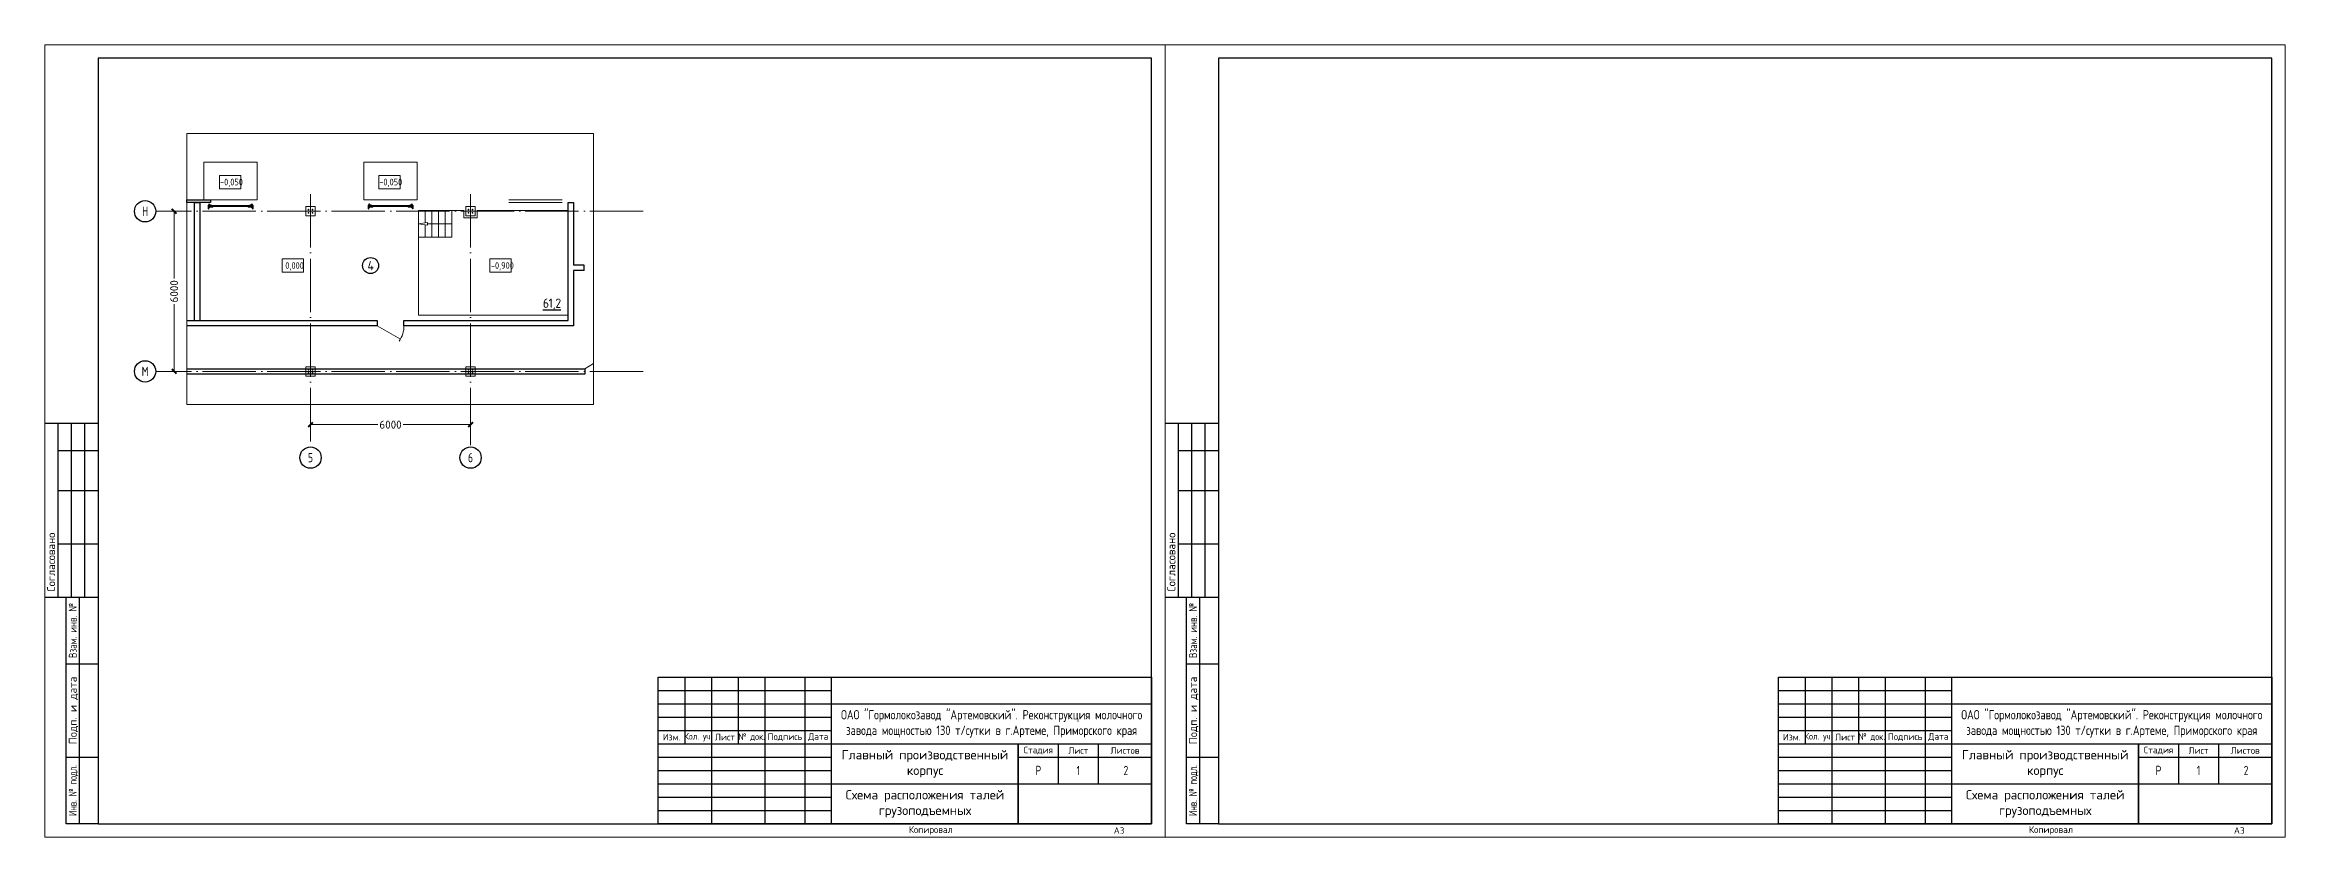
# Model space of a CAD drawing. Extents: x -965262 to 1142518, y -357520 to 71675.
# Drawn here: x -750550 to -666550, y -39168 to -9468 of the extents above; entities that cross this region are included whole.
import ezdxf
from ezdxf.enums import TextEntityAlignment as Align

# ---------------------------------------------------------------- set-up
doc = ezdxf.new("R2010")
doc.units = 0
doc.header["$LTSCALE"] = 10
doc.linetypes.add('DOTE', pattern=[2.42, 2, -0.2, 0.02, -0.2])
doc.layers.get('0').update_dxf_attribs({"linetype": 'CONTINUOUS', "lineweight": 30})
doc.layers.get('Defpoints').update_dxf_attribs({"linetype": 'CONTINUOUS'})
doc.layers.add('DOTE', color=7, linetype='DOTE', lineweight=9)
doc.styles.add('GOST 2.304', font='isocpeur.ttf', dxfattribs={"width": 0.75, "height": 250})
doc.styles.add('GOST-2.304_Type-B', font='isocpeur.ttf', dxfattribs={"width": 0.9})
doc.styles.get("Standard").update_dxf_attribs({"font": 'isocpeur.ttf', "height": 300})
doc.dimstyles.get("Standard").update_dxf_attribs({"dimscale": 100, "dimtxt": 300, "dimasz": 1.8, "dimexe": 1.8, "dimexo": 0.625, "dimgap": 0.9, "dimtad": 0, "dimdec": 0, "dimzin": 0, "dimdsep": 46, "dimtxsty": 'Standard', "dimblk": 'ARCHTICK', "dimcen": 0.9, "dimclrd": 256, "dimclre": 256, "dimclrt": 256, "dimadec": 0, "dimazin": 0, "dimtfac": 1, "dimtdec": 0, "dimtofl": 0, "dimtmove": 0, "dimatfit": 3, "dimfxl": 1, "dimtolj": 1, "dimtzin": 0, "dimlwd": 15, "dimlwe": 15, "dimarcsym": 0})

# ---------------------------------------------------------------- blocks, each defined once
blk = doc.blocks.new('anchor.bolt')
for p, q in [((-0.1, 0), (-0.1, -0.7)), ((0.1, 0), (0.1, -0.1)), ((-0.1, 0), (-0.1, 0)), ((-0.1, 0), (0.1, -0.1)), ((0.1, -0.1), (-0.1, 0)), ((-0.1, -0.1), (-0.1, -0.1)), ((-0.1, -0.1), (0.1, -0.1)), ((0.1, -0.1), (-0.1, -0.1)), ((-0.1, -0.3), (-0.1, -0.2)), ((-0.1, -0.2), (-0.1, -0.2)), ((-0.1, -0.2), (0.1, -0.2)), ((0.1, -0.2), (-0.1, -0.2)), ((-0.1, -0.3), (0.1, -0.3)), ((0.1, -0.3), (-0.1, -0.3)), ((-0.1, -0.3), (-0.1, -0.3)), ((-0.1, -0.3), (0.1, -0.3)), ((0.1, -0.4), (-0.1, -0.3)), ((-0.1, -0.5), (-0.1, -0.4)), ((-0.1, -0.4), (-0.1, -0.4)), ((-0.1, -0.4), (0.1, -0.4)), ((0.1, -0.4), (-0.1, -0.4)), ((-0.1, -0.5), (0.1, -0.5)), ((0.1, -0.5), (-0.1, -0.5)), ((-0.1, -0.5), (-0.1, -0.5)), ((-0.1, -0.5), (0.1, -0.5)), ((0.1, -0.6), (-0.1, -0.5)), ((-0.1, -0.7), (-0.1, -0.6)), ((-0.1, -0.6), (-0.1, -0.6)), ((0, -0.6), (-0.1, -0.6)), ((-0.1, -0.6), (0.1, -0.6)), ((0.1, -0.6), (-0.1, -0.6)), ((-0.1, -0.6), (-0.1, -0.6)), ((0, -0.8), (-0.1, -0.7)), ((-0.1, -0.7), (0, -0.8)), ((0, -0.6), (0, -0.8)), ((0, -0.6), (0, -0.6)), ((0, -0.6), (0, -0.8)), ((0, -0.7), (0, -0.6)), ((0, -0.6), (0, -0.8)), ((0, -0.6), (0, -0.8)), ((0, -0.6), (0, -0.8)), ((0, -0.7), (0, -0.7)), ((0, -0.7), (0, -0.7)), ((0, -0.8), (0, -0.7)), ((0, -0.8), (0.1, -0.7)), ((0.1, -0.1), (0.1, -0.1)), ((0.1, -0.1), (0.1, -0.1)), ((0.1, -0.1), (0.1, -0.1)), ((0.1, -0.1), (0.1, -0.1)), ((0.1, -0.1), (0.1, -0.1)), ((0.1, -0.1), (0.1, -0.2)), ((0.1, -0.2), (0.1, -0.2)), ((0.1, -0.2), (0.1, -0.2)), ((0.1, -0.2), (0.1, -0.3)), ((0.1, -0.3), (0.1, -0.3)), ((0.1, -0.3), (0.1, -0.3)), ((0.1, -0.3), (0.1, -0.3)), ((0.1, -0.3), (0.1, -0.3)), ((0.1, -0.3), (0.1, -0.4)), ((0.1, -0.4), (0.1, -0.5)), ((0.1, -0.4), (0.1, -0.4)), ((0.1, -0.4), (0.1, -0.4)), ((0.1, -0.4), (0.1, -0.4)), ((0.1, -0.5), (0.1, -0.5)), ((0.1, -0.5), (0.1, -0.5)), ((0.1, -0.5), (0.1, -0.5)), ((0.1, -0.5), (0.1, -0.5)), ((0.1, -0.5), (0.1, -0.6)), ((0.1, -0.6), (0.1, -0.6)), ((0.1, -0.6), (0.1, -0.6)), ((0.1, -0.6), (0.1, -0.6)), ((0.1, -0.6), (0.1, -0.7))]:
    blk.add_line(p, q)
blk.add_arc((0.2, -0.6), 0.222, 187.9982, 219.836)
blk = doc.blocks.new('Крепеж_ворот')
at = {"lineweight": 15}
h = blk.add_hatch(dxfattribs=at)
h.set_pattern_fill('ANSI31', color=256, scale=2, angle=180)
h.set_pattern_definition([(225, (746089.599, 74802.7244), (4.49013, -4.49013), [])])
h.paths.add_polyline_path([(746087, 74804), (746087, 74802), (746091, 74802), (746094, 74802), (746094, 74804)], flags=17)
h.paths.add_polyline_path([(746116, 74802, 0.165118), (746120, 74803), (746124, 74806, -0.301689), (746131, 74807), (746135, 74805, 0.130081), (746138, 74804), (746142, 74804), (746142, 74806), (746138, 74806, -0.130081), (746136, 74807), (746133, 74809, 0.301689), (746123, 74808), (746118, 74805, -0.165112), (746116, 74804), (746064, 74804, -0.414223), (746061, 74807), (746061, 74868), (746059, 74868), (746059, 74869), (746059, 74870), (746059, 74870), (746059, 74871), (746059, 74872), (746059, 74872), (746059, 74873), (746059, 74874), (746059, 74875), (746059, 74876), (746059, 74876), (746059, 74877), (746059, 74877), (746059, 74878), (746059, 74879), (746059, 74879), (746061, 74879), (746061, 74945), (746058, 74945), (746058, 74807, 0.41422), (746064, 74802)])
h = blk.add_hatch(dxfattribs=at)
h.set_pattern_fill('ANSI31', color=256, scale=2, angle=90)
h.set_pattern_definition([(135, (736343.8085, 75928.334), (-4.490128, -4.490128), [])])
edge = h.paths.add_edge_path()
edge.add_ellipse((746065, 74838), major_axis=(-1.67, 1.67), ratio=1, start_angle=45, end_angle=135, ccw=False)
edge.add_line((746063, 74838), (746063, 74868))
edge.add_line((746063, 74868), (746061, 74868))
edge.add_line((746061, 74868), (746061, 74838))
edge.add_ellipse((746065, 74838), major_axis=(-2.89, 2.89), ratio=1, start_angle=45, end_angle=135)
edge.add_line((746065, 74834), (746097, 74834))
edge.add_line((746097, 74834), (746097, 74836))
edge.add_line((746097, 74836), (746065, 74836))
edge = h.paths.add_edge_path()
edge.add_ellipse((746065, 74890), major_axis=(2.89, 2.89), ratio=1, start_angle=106, end_angle=135)
edge.add_line((746061, 74890), (746061, 74879))
edge.add_line((746061, 74879), (746063, 74879))
edge.add_line((746063, 74879), (746063, 74890))
edge.add_ellipse((746065, 74890), major_axis=(-1.67, 1.67), ratio=1, start_angle=16, end_angle=45, ccw=False)
edge.add_line((746063, 74891), (746070, 74904))
edge.add_ellipse((746079, 74899), major_axis=(7.45, 7.45), ratio=1, start_angle=-3, end_angle=106, ccw=False)
edge.add_line((746087, 74906), (746097, 74894))
edge.add_line((746097, 74894), (746099, 74895))
edge.add_line((746099, 74895), (746088, 74907))
edge.add_ellipse((746079, 74899), major_axis=(8.67, 8.67), ratio=1, start_angle=-3, end_angle=106)
edge.add_line((746068, 74905), (746062, 74892))
h = blk.add_hatch(color=256, dxfattribs=at)
h.dxf.hatch_style = 1
h.paths.add_polyline_path([(746146, 74809), (746143, 74810, 0.10613), (746142, 74810), (746136, 74809, -0.181324), (746135, 74810, 0.335683), (746120, 74809, -0.119126), (746119, 74809, 0.371631), (746118, 74808), (746118, 74808, 0.451909), (746119, 74807, 0.124341), (746121, 74808, -0.343618), (746134, 74808, 0.181324), (746137, 74808), (746143, 74808, -0.110452), (746143, 74808), (746147, 74807, -0.710497), (746147, 74805), (746143, 74804), (746136, 74804, -0.178994), (746133, 74805, 0.369834), (746130, 74805, -0.178993), (746127, 74804), (746122, 74804, 0.120709), (746122, 74804), (746120, 74803, -0.017147), (746119, 74802, 0.538795), (746120, 74802), (746127, 74802, 0.207608), (746131, 74804, -0.433918), (746132, 74804, 0.207608), (746135, 74802), (746143, 74802, 0.079707), (746143, 74802), (746148, 74804, 0.461502), (746149, 74807, -0.250825), (746149, 74808, -0.128039), (746173, 74816, 0.416657), (746174, 74816), (746174, 74817, 0.409849), (746173, 74817, 0.127248)])
for p, q in [((746058, 74807), (746058, 74945)), ((746058, 74945), (746061, 74945)), ((746059, 74879), (746063, 74879)), ((746059, 74868), (746059, 74879)), ((746059, 74868), (746063, 74868)), ((746061, 74879), (746061, 74945)), ((746061, 74879), (746061, 74890)), ((746061, 74807), (746061, 74868)), ((746061, 74838), (746061, 74868)), ((746068, 74905), (746062, 74892)), ((746070, 74904), (746063, 74891)), ((746063, 74838), (746063, 74890)), ((746064, 74883), (746063, 74883)), ((746064, 74865), (746063, 74865)), ((746064, 74883), (746064, 74874)), ((746067, 74880), (746064, 74883)), ((746064, 74875), (746064, 74873)), ((746064, 74874), (746064, 74865)), ((746067, 74868), (746064, 74865)), ((746064, 74804), (746116, 74804)), ((746064, 74802), (746116, 74802)), ((746097, 74836), (746065, 74836)), ((746097, 74834), (746065, 74834)), ((746067, 74880), (746067, 74875)), ((746067, 74873), (746067, 74868)), ((746079, 74806), (746102, 74806)), ((746079, 74806), (746079, 74804)), ((746079, 74804), (746102, 74804)), ((746082, 74814), (746081, 74813)), ((746081, 74813), (746081, 74806)), ((746099, 74814), (746082, 74814)), ((746086, 74813), (746086, 74806)), ((746087, 74906), (746097, 74894)), ((746088, 74907), (746099, 74895)), ((746095, 74813), (746095, 74806)), ((746097, 74894), (746099, 74895)), ((746097, 74834), (746097, 74836)), ((746099, 74814), (746100, 74813)), ((746100, 74813), (746100, 74806)), ((746102, 74806), (746102, 74804)), ((746118, 74805), (746123, 74808)), ((746120, 74803), (746124, 74806)), ((746135, 74805), (746131, 74807)), ((746136, 74807), (746133, 74809)), ((746142, 74806), (746138, 74806)), ((746138, 74804), (746142, 74804)), ((746142, 74806), (746142, 74804)), ((746142, 74804), (746142, 74806)), ((746143, 74804), (746147, 74805)), ((746143, 74802), (746148, 74804)), ((746174, 74817), (746174, 74816))]:
    blk.add_line(p, q)
for p, q in [((746061, 74879), (746061, 74881)), ((746061, 74834), (746061, 74868)), ((746063, 74883), (746063, 74874)), ((746063, 74874), (746063, 74865)), ((746073, 74842), (746073, 74905)), ((746073, 74896), (746077, 74892)), ((746073, 74851), (746077, 74855)), ((746074, 74886), (746074, 74861)), ((746074, 74880), (746076, 74880)), ((746074, 74867), (746076, 74867)), ((746076, 74886), (746076, 74883)), ((746076, 74883), (746076, 74886)), ((746076, 74886), (746077, 74886)), ((746076, 74864), (746076, 74883)), ((746077, 74873), (746076, 74880)), ((746076, 74880), (746076, 74867)), ((746077, 74873), (746076, 74867)), ((746076, 74864), (746076, 74861)), ((746076, 74864), (746076, 74861)), ((746076, 74861), (746077, 74861)), ((746077, 74886), (746077, 74892)), ((746077, 74861), (746077, 74855)), ((746081, 74898), (746081, 74886)), ((746081, 74849), (746081, 74861)), ((746087, 74898), (746082, 74898)), ((746082, 74886), (746087, 74886)), ((746082, 74861), (746087, 74861)), ((746087, 74849), (746082, 74849)), ((746087, 74899), (746087, 74898)), ((746087, 74886), (746087, 74898)), ((746087, 74886), (746098, 74886)), ((746087, 74849), (746087, 74861)), ((746087, 74861), (746098, 74861)), ((746087, 74847), (746087, 74849)), ((746099, 74885), (746099, 74883)), ((746099, 74883), (746099, 74864)), ((746099, 74882), (746100, 74882)), ((746099, 74865), (746100, 74865)), ((746099, 74862), (746099, 74864)), ((746100, 74861), (746100, 74886)), ((746100, 74886), (746110, 74886)), ((746100, 74861), (746110, 74861)), ((746110, 74861), (746110, 74886)), ((746110, 74881), (746225, 74881)), ((746110, 74865), (746212, 74865)), ((746114, 74877), (746225, 74877)), ((746250, 74859), (746250, 74863))]:
    blk.add_line(p, q, dxfattribs=at)
at = {"lineweight": 15, "ltscale": 0.5}
for p, q in [((746076, 74886), (746074, 74886)), ((746076, 74861), (746074, 74861))]:
    blk.add_line(p, q, dxfattribs=at)
at = {"lineweight": 15, "extrusion": (-1.7375e-14, 1, 0)}
for p, q in [((746113, 74884), (746225, 74884)), ((746113, 74863), (746113, 74884)), ((746113, 74863), (746136, 74863)), ((746117, 74857), (746117, 74829)), ((746117, 74826), (746119, 74823)), ((746119, 74823), (746123, 74825)), ((746121, 74857), (746121, 74829)), ((746123, 74825), (746121, 74828)), ((746123, 74863), (746123, 74863)), ((746250, 74863), (746123, 74863)), ((746250, 74859), (746123, 74859)), ((746124, 74840), (746124, 74849)), ((746136, 74882), (746157, 74882)), ((746136, 74863), (746136, 74882)), ((746157, 74882), (746157, 74863)), ((746157, 74863), (746212, 74863))]:
    blk.add_line(p, q, dxfattribs=at)
at = {"lineweight": 15, "ltscale": 0.5, "extrusion": (-1.7375e-14, 1, 0)}
for p, q in [((746113, 74880), (746225, 74880)), ((746136, 74866), (746113, 74866)), ((746115, 74871), (746120, 74871)), ((746121, 74857), (746117, 74857)), ((746117, 74852), (746117, 74854)), ((746121, 74840), (746117, 74840)), ((746117, 74837), (746117, 74835)), ((746121, 74829), (746117, 74829)), ((746120, 74839), (746120, 74850)), ((746124, 74848), (746120, 74848)), ((746124, 74841), (746120, 74841)), ((746123, 74869), (746123, 74863)), ((746123, 74863), (746123, 74859)), ((746140, 74863), (746140, 74859)), ((746153, 74863), (746153, 74859)), ((746212, 74866), (746157, 74866)), ((746173, 74863), (746173, 74859))]:
    blk.add_line(p, q, dxfattribs=at)
at = {"lineweight": 15, "extrusion": (-2.77556e-16, -1, 0)}
for p, q in [((746225, 74866), (746114, 74866)), ((746128, 74866), (746128, 74863)), ((746138, 74866), (746138, 74863)), ((746164, 74866), (746164, 74863)), ((746174, 74866), (746174, 74863)), ((746201, 74866), (746201, 74863)), ((746210, 74866), (746210, 74863)), ((746225, 74884), (746225, 74863))]:
    blk.add_line(p, q, dxfattribs=at)
at = {"extrusion": (-1, -4.26669e-14, 0)}
for p, q in [((746118, 74808), (746118, 74808)), ((746136, 74809), (746142, 74810)), ((746143, 74808), (746137, 74808)), ((746143, 74810), (746146, 74809)), ((746147, 74807), (746143, 74808))]:
    blk.add_line(p, q, dxfattribs=at)
at = {"extrusion": (-1, -4.2422e-14, 1.22461e-16)}
for p, q in [((746119, 74803), (746122, 74804)), ((746127, 74802), (746120, 74802)), ((746122, 74804), (746127, 74804)), ((746143, 74802), (746135, 74802)), ((746136, 74804), (746143, 74804))]:
    blk.add_line(p, q, dxfattribs=at)
for centre, radius, start, end in [((746064, 74807), 5.62, 180, 270), ((746064, 74807), 3.11, 180, 270), ((746082, 74804), 10.4, 68.27529, 87.87816), ((746091, 74798), 16.2, 73.30599, 107.29197), ((746099, 74804), 10.4, 92.12184, 111.72471), ((746116, 74807), 3.11, 270, 307.50429), ((746116, 74807), 5.62, 270, 307.50429), ((746119, 74808), 0.586, 91.72469, 173.27112), ((746119, 74807), 0.586, 173.27112, 270.54696), ((746118, 74812), 3.52, 271.72469, 298.89834), ((746118, 74812), 5.21, 270.54696, 298.89834), ((746128, 74799), 12.4, 54.89026, 129.11428), ((746128, 74799), 10.7, 54.89026, 130.74476), ((746128, 74801), 8.97, 60.35337, 127.50429), ((746128, 74801), 8.97, 60.35337, 127.50429), ((746128, 74801), 8.97, 60.35337, 127.50429), ((746128, 74801), 6.46, 60.35337, 127.50429), ((746136, 74811), 3.54, 234.89026, 276), ((746136, 74811), 1.86, 234.89026, 276), ((746138, 74810), 5.62, 240.35337, 270), ((746138, 74810), 3.11, 240.35337, 270), ((746143, 74810), 0.292, 71.76748, 96), ((746143, 74808), 0.292, 70.78733, 96), ((746176, 74761), 56.8, 93.28053, 122.28779), ((746147, 74806), 0.562, 289.21267, 70.78733), ((746147, 74806), 2.25, 288.22907, 27.3228), ((746176, 74765), 50.3, 93.65928, 122.84475), ((746150, 74807), 0.586, 151, 207.3228), ((746173, 74817), 0.6, 4.13569, 93.28053), ((746173, 74816), 0.6, 273.65928, 4.13569)]:
    blk.add_arc(centre, radius, start, end)
at = {"lineweight": 15}
for centre, radius, start, end in [((746079, 74899), 8.28, 0, 136.00967), ((746079, 74847), 8.28, 223.99033, 0), ((746077, 74883), 0.956, 180, 270), ((746077, 74883), 0.75, 180, 270), ((746077, 74864), 0.956, 90, 180), ((746077, 74864), 0.75, 90, 180), ((746076, 74892), 0.375, 0, 45), ((746076, 74855), 0.375, 315, 0), ((746082, 74898), 0.375, 91, 180), ((746082, 74886), 0.75, 180, 270), ((746082, 74861), 0.75, 90, 180), ((746082, 74849), 0.375, 180, 269), ((746098, 74885), 0.375, 0, 90), ((746098, 74862), 0.375, 270, 0), ((746123, 74857), 5.92, 90, 180), ((746123, 74829), 5.92, 180, 199.64644), ((746123, 74857), 1.87, 90, 180), ((746129, 74855), 8.15, 194.99861, 233.92136), ((746129, 74833), 8.15, 126.07864, 165.00139), ((746123, 74829), 1.87, 180, 185.53127)]:
    blk.add_arc(centre, radius, start, end, dxfattribs=at)
at = {"lineweight": 15, "ltscale": 0.5}
for centre, radius, start, end in [((746119, 74852), 2.25, 195, 270), ((746119, 74836), 2.25, 90, 165), ((746119, 74850), 0.375, 0, 90), ((746119, 74839), 0.375, 270, 0)]:
    blk.add_arc(centre, radius, start, end, dxfattribs=at)
at = {"extrusion": (-1.22461e-16, -5.20252e-30, -1)}
for centre, radius, start, end in [((-746120, 74802), 0.187, 270, 62.46874), ((-746122, 74803), 0.586, 62.46874, 90), ((-746127, 74809), 4.69, 229.40766, 270), ((-746127, 74807), 4.69, 223.08626, 270), ((-746131, 74803), 2.32, 49.40766, 130.59234), ((-746131, 74803), 0.637, 43.08626, 136.91374), ((-746135, 74807), 4.69, 270, 316.91374), ((-746136, 74809), 4.69, 270, 310.59234), ((-746143, 74804), 0.292, 250.78733, 270), ((-746143, 74802), 0.292, 251.77093, 270)]:
    blk.add_arc(centre, radius, start, end, dxfattribs=at)
at = {"extrusion": (0, 0, -1)}
for centre, major_axis, start_param, end_param in [((746065, 74890), (2.89, 2.89), 3.926991, 4.433136), ((746065, 74838), (-2.89, 2.89), 3.926991, 5.497787), ((746065, 74890), (-1.67, 1.67), 5.497787, 6.003933), ((746065, 74838), (-1.67, 1.67), 3.926991, 5.497787), ((746079, 74899), (8.67, 8.67), 4.433136, 6.335545), ((746079, 74899), (7.45, 7.45), 4.433136, 6.335545)]:
    blk.add_ellipse(centre, major_axis=major_axis, ratio=1, start_param=start_param, end_param=end_param, dxfattribs=at)
for points in [[(746067, 74875), (746066, 74875), (746064, 74875)], [(746064, 74873), (746066, 74873), (746067, 74873)]]:
    blk.add_rational_spline(points, [1, 1.01284142743, 1], degree=2)
at = {"lineweight": 15, "ltscale": 0.5}
for points, knots in [([(746115, 74871), (746115, 74871), (746114, 74871), (746114, 74871), (746114, 74872), (746113, 74872), (746113, 74872), (746113, 74873), (746113, 74873), (746113, 74873)], [0.37141352, 0.37141352, 0.37141352, 0.37141352, 0.39402571, 0.39402571, 0.41663789, 0.41663789, 0.43959523, 0.43959523, 0.46255257, 0.46255257, 0.46255257, 0.46255257]), ([(746123, 74869), (746123, 74869), (746123, 74869), (746122, 74870), (746122, 74870), (746122, 74871), (746122, 74871), (746121, 74871), (746121, 74871), (746120, 74871)], [0.28027447, 0.28027447, 0.28027447, 0.28027447, 0.30323181, 0.30323181, 0.32618916, 0.32618916, 0.34880134, 0.34880134, 0.37141352, 0.37141352, 0.37141352, 0.37141352])]:
    blk.add_open_spline(points, degree=3, knots=knots, dxfattribs=at)
at = {"lineweight": 15}
for points in [[(746117, 74827), (746117, 74827), (746117, 74826), (746117, 74826)], [(746121, 74828), (746121, 74828), (746121, 74828), (746121, 74829)]]:
    blk.add_open_spline(points, degree=3, dxfattribs=at)
at = {"xscale": -50.80000000000001, "yscale": 50.80000000000001, "zscale": 50.80000000000001}
blk.add_blockref('anchor.bolt', (746091, 74804), dxfattribs=at)
blk = doc.blocks.new('_ArchTick')
at = {"color": 0, "linetype": 'ByBlock', "lineweight": 0, "const_width": 0.4}
blk.add_lwpolyline([(-0.5, -0.5), (0.5, 0.5)], dxfattribs=at)
blk = doc.blocks.new('*D2662')
at = {"lineweight": 15, "transparency": 16777216}
for p, q in [((-740588, -23643), (-740588, -23525)), ((-740588, -23705), (-738068, -23705)), ((-734588, -23705), (-737108, -23705)), ((-734588, -24478), (-734588, -23525))]:
    blk.add_line(p, q, dxfattribs=at)
at = {"layer": 'Defpoints', "color": 0, "lineweight": 30, "transparency": 16777216}
for p in [(-740588, -23705), (-740588, -23705), (-734588, -24541)]:
    blk.add_point(p, dxfattribs=at)
at = {"lineweight": 15, "transparency": 16777216, "xscale": 180, "yscale": 180, "zscale": 180, "rotation": 180}
blk.add_blockref('_ArchTick', (-740588, -23705), dxfattribs=at)
at = {"lineweight": 15, "transparency": 16777216, "xscale": 180, "yscale": 180, "zscale": 180}
blk.add_blockref('_ArchTick', (-734588, -23705), dxfattribs=at)
at = {"lineweight": 15, "transparency": 16777216, "insert": (-737588, -23705), "char_height": 300, "attachment_point": 5}
blk.add_mtext('\\A1;6000', dxfattribs=at)
blk = doc.blocks.new('*D2663')
at = {"lineweight": 15, "transparency": 16777216}
for p, q in [((-745701, -15707), (-745701, -18227)), ((-745639, -15707), (-745521, -15707)), ((-745701, -21707), (-745701, -19187)), ((-746326, -21707), (-745521, -21707))]:
    blk.add_line(p, q, dxfattribs=at)
at = {"layer": 'Defpoints', "color": 0, "lineweight": 30, "transparency": 16777216}
for p in [(-745701, -15707), (-745701, -15707), (-746389, -21707)]:
    blk.add_point(p, dxfattribs=at)
at = {"lineweight": 15, "transparency": 16777216, "xscale": 180, "yscale": 180, "zscale": 180}
for p, rotation in [((-745701, -15707), 90), ((-745701, -21707), 270)]:
    blk.add_blockref('_ArchTick', p, dxfattribs=dict(at, rotation=rotation))
at = {"lineweight": 15, "transparency": 16777216, "insert": (-745701, -18707), "char_height": 300, "attachment_point": 5, "rotation": 90}
blk.add_mtext('\\A1;6000', dxfattribs=at)

msp = doc.modelspace()

# ---------------------------------------------------------------- hatches: boundary and pattern name
at = {"lineweight": 15}
h = msp.add_hatch(dxfattribs=at)
h.set_pattern_fill('ANSI37', color=256, scale=40, angle=270)
h.set_pattern_definition([(315, (-745100.28, -15507.33), (89.8026, 89.8026), []), (45, (-745100.28, -15507.33), (-89.8026, 89.8026), [])])
h.paths.add_polyline_path([(-744354.7, -15488.3), (-745854.7, -15488.3), (-745854.7, -15528.3), (-744354.7, -15528.3)])
h.paths.add_polyline_path([(-745454.7, -15488.3), (-745854.7, -15488.3), (-745854.7, -15528.3), (-745454.7, -15528.3)], flags=16)
h.paths.add_polyline_path([(-745454.7, -15528.3), (-742821.9, -15528.3), (-742821.9, -15488.3), (-745454.7, -15488.3)])
h = msp.add_hatch(dxfattribs=at)
h.set_pattern_fill('ANSI37', color=256, scale=40, angle=270)
h.set_pattern_definition([(315, (-739100.28, -15507.33), (89.8026, 89.8026), []), (45, (-739100.28, -15507.33), (-89.8026, 89.8026), [])])
h.paths.add_polyline_path([(-738354.7, -15488.3), (-739854.7, -15488.3), (-739854.7, -15528.3), (-738354.7, -15528.3)])
h.paths.add_polyline_path([(-739454.7, -15488.3), (-739854.7, -15488.3), (-739854.7, -15528.3), (-739454.7, -15528.3)], flags=16)
h.paths.add_polyline_path([(-739454.7, -15528.3), (-736821.9, -15528.3), (-736821.9, -15488.3), (-739454.7, -15488.3)])

# ---------------------------------------------------------------- linework, layer by layer
at = {"lineweight": 15, "ltscale": 0.3}
for p, q in [((-744588.1, -15272.4, 3259.8), (-744588.1, -13872.3, 3259.8)), ((-744588.1, -13872.3, 3259.8), (-742588.1, -13872.3, 3259.8)), ((-742588.1, -15272.4, 3259.8), (-742588.1, -13872.3, 3259.8)), ((-738588.1, -15272.3, 3259.8), (-738588.1, -13872.3, 3259.8)), ((-738588.1, -13872.3, 3259.8), (-736588.1, -13872.3, 3259.8)), ((-736588.1, -15272.3, 3259.8), (-736588.1, -13872.3, 3259.8)), ((-744588.1, -15272.3, 3259.8), (-742588.1, -15272.3, 3259.8)), ((-744588.1, -15272.4, 3259.8), (-742588.1, -15272.4, 3259.8)), ((-738588.1, -15272.3, 3259.8), (-736588.1, -15272.3, 3259.8))]:
    msp.add_line(p, q, dxfattribs=at)
at = {"lineweight": 15}
for p, q in [((-744000.2, -14363.1, 3259.8), (-743200.2, -14363.1, 3259.8)), ((-744000.2, -14863.1, 3259.8), (-744000.2, -14363.1, 3259.8)), ((-743200.2, -14863.1, 3259.8), (-744000.2, -14863.1, 3259.8)), ((-743200.2, -14363.1, 3259.8), (-743200.2, -14863.1, 3259.8)), ((-738028.3, -14363.1, 3259.8), (-737228.3, -14363.1, 3259.8)), ((-738028.3, -14863.1, 3259.8), (-738028.3, -14363.1, 3259.8)), ((-737228.3, -14863.1, 3259.8), (-738028.3, -14863.1, 3259.8)), ((-737228.3, -14363.1, 3259.8), (-737228.3, -14863.1, 3259.8)), ((-744354.7, -15488.3, 3259.8), (-742821.9, -15488.3, 3259.8)), ((-744354.7, -15488.3, 3259.8), (-744354.7, -15528.3, 3259.8)), ((-744354.7, -15528.3, 3259.8), (-742821.9, -15528.3, 3259.8)), ((-742821.9, -15488.3, 3259.8), (-742821.9, -15528.3, 3259.8)), ((-740763.3, -15882.4), (-740763.3, -15532.4)), ((-740763.3, -15532.4), (-740413.3, -15532.4)), ((-740413.3, -15882.4), (-740763.3, -15882.4)), ((-740413.3, -15532.4), (-740413.3, -15882.4)), ((-738354.7, -15488.3, 3259.8), (-736821.9, -15488.3, 3259.8)), ((-738354.7, -15488.3, 3259.8), (-738354.7, -15528.3, 3259.8)), ((-738354.7, -15528.3, 3259.8), (-736821.9, -15528.3, 3259.8)), ((-736821.9, -15488.3, 3259.8), (-736821.9, -15528.3, 3259.8)), ((-734838.3, -15672.4), (-736538.3, -15672.4, 1451.3)), ((-736538.3, -15672.4, 1451.3), (-736538.3, -19597.4, 1451.3)), ((-736288.3, -15672.4, 1451.3), (-736288.3, -16141.3, 1451.3)), ((-736038.3, -15672.4, 1451.3), (-736038.3, -16682.4, 1451.3)), ((-735788.3, -15672.4, 1451.3), (-735788.3, -16682.4, 1451.3)), ((-735538.3, -15672.4, 1451.3), (-735538.3, -16682.4, 1451.3)), ((-735288.3, -15672.4, 1451.3), (-735288.3, -16682.4, 1451.3)), ((-734838.3, -15672.4), (-734838.3, -15957.4)), ((-734338.3, -15957.4), (-734838.3, -15957.4)), ((-734763.3, -15882.4), (-734763.3, -15532.4)), ((-734763.3, -15532.4), (-734413.3, -15532.4)), ((-734413.3, -15882.4), (-734763.3, -15882.4)), ((-734413.3, -15532.4), (-734413.3, -15882.4)), ((-734338.3, -15672.4), (-730923.3, -15672.4, 1451.3)), ((-734338.3, -15672.4), (-734338.3, -15957.4)), ((-736538.3, -16177.4, 1451.3), (-736199, -16128.4, 1451.3)), ((-736538.3, -16177.4, 1451.3), (-736199, -16226.4, 1451.3)), ((-735288.3, -16682.4, 1451.3), (-736538.3, -16682.4, 1451.3)), ((-736288.3, -16213.5, 1451.3), (-736288.3, -16682.4, 1451.3)), ((-736199, -16128.4, 1451.3), (-736199, -16226.4, 1451.3)), ((-735288.3, -16177.4, 1451.3), (-736199, -16177.4, 1451.3)), ((-741646, -17492.1, 1451.3), (-740846, -17492.1, 1451.3)), ((-741646, -17992.1, 1451.3), (-741646, -17492.1, 1451.3)), ((-740846, -17492.1, 1451.3), (-740846, -17992.1, 1451.3)), ((-733864.3, -17492.1, 1451.3), (-733064.3, -17492.1, 1451.3)), ((-733864.3, -17992.1, 1451.3), (-733864.3, -17492.1, 1451.3)), ((-733064.3, -17492.1, 1451.3), (-733064.3, -17992.1, 1451.3)), ((-740846, -17992.1, 1451.3), (-741646, -17992.1, 1451.3)), ((-733064.3, -17992.1, 1451.3), (-733864.3, -17992.1, 1451.3)), ((-738093.3, -19997.4, 1451.3), (-737218.6, -20502.4, 1451.3)), ((-740763.3, -21882.4), (-740763.3, -21532.4)), ((-740763.3, -21532.4), (-740413.3, -21532.4)), ((-740413.3, -21532.4), (-740413.3, -21882.4)), ((-734763.3, -21882.4), (-734763.3, -21532.4)), ((-734763.3, -21532.4), (-734413.3, -21532.4)), ((-734413.3, -21532.4), (-734413.3, -21882.4)), ((-730303.3, -21607.4, 3594.7), (-729975.4, -21418.1)), ((-740413.3, -21882.4), (-740763.3, -21882.4)), ((-734413.3, -21882.4), (-734763.3, -21882.4))]:
    msp.add_line(p, q, dxfattribs=at)
at = {"color": 4}
for p, q in [((-744943.1, -19797.4, 1451.3), (-744943.1, -15372.4, 1451.3)), ((-744943.1, -15372.4, 1451.3), (-744743.1, -15372.4, 1451.3)), ((-744743.1, -15372.4, 1451.3), (-744743.1, -19797.4, 1451.3)), ((-730323.1, -17732.4, 1451.3), (-730723.3, -17732.4, 3259.8)), ((-730323.1, -17932.4, 1451.3), (-730723.3, -17932.4, 3259.8)), ((-744943.1, -19797.4, 1451.3), (-744743.1, -19797.4, 1451.3))]:
    msp.add_line(p, q, dxfattribs=at)
at = {"color": 30, "lineweight": 15}
for p, q in [((-733153.1, -15272.4, 1451.3), (-731153.1, -15272.4, 1451.3)), ((-733153.1, -15372.4, 1451.3), (-731153.1, -15372.4, 1451.3))]:
    msp.add_line(p, q, dxfattribs=at)
at = {"color": 4, "extrusion": (0, 0, -1)}
for p, q in [((-730923.3, -19797.4, 1451.3), (-730923.3, -15372.4, 1451.3)), ((-730923.3, -15372.4, 1451.3), (-730723.3, -15372.4, 1451.3)), ((-730723.3, -15372.4, 1451.3), (-730723.3, -17732.4, 1451.3)), ((-730723.3, -17932.4, 1451.3), (-730723.3, -19997.4, 1451.3)), ((-745221.2, -19797.4, 1451.3), (-738093.3, -19797.4, 1451.3)), ((-738093.3, -19997.4, 1451.3), (-745221.2, -19997.4, 1451.3)), ((-738093.3, -19797.4, 1451.3), (-738093.3, -19997.4, 1451.3)), ((-737083.3, -19797.4, 1451.3), (-730923.3, -19797.4, 1451.3)), ((-737083.3, -19997.4, 1451.3), (-737083.3, -19797.4, 1451.3)), ((-730723.3, -19997.4, 1451.3), (-737083.3, -19997.4, 1451.3)), ((-745221.2, -21607.4, 2031.9), (-730303.3, -21607.4, 3594.7)), ((-730303.3, -21807.4, 3594.7), (-745221.2, -21807.4, 2016.5)), ((-730303.3, -21607.4, 3594.7), (-730303.3, -21807.4, 3594.7))]:
    msp.add_line(p, q, dxfattribs=at)
at = {"color": 4, "ltscale": 200}
msp.add_line((-730323.1, -17932.4, 1451.3), (-730323.1, -17732.4, 1451.3), dxfattribs=at)
at = {"lineweight": 15, "extrusion": (0, 0, -1)}
msp.add_line((-736538.3, -19597.4, 1451.3), (-730923.3, -19597.4, 1451.3), dxfattribs=at)
for p, q in [((-748550.2, -23667.8), (-750550.2, -23667.8)), ((-750050.2, -30167.8), (-750050.2, -23667.8)), ((-706550.2, -23667.8), (-708550.2, -23667.8)), ((-708050.2, -30167.8), (-708050.2, -23667.8)), ((-750050.2, -24667.8), (-748550.2, -24667.8)), ((-708050.2, -24667.8), (-706550.2, -24667.8)), ((-750050.2, -26167.8), (-748550.2, -26167.8)), ((-708050.2, -26167.8), (-706550.2, -26167.8)), ((-750050.2, -28167.8), (-748550.2, -28167.8)), ((-708050.2, -28167.8), (-706550.2, -28167.8)), ((-750550.2, -30167.8), (-748550.2, -30167.8)), ((-749750.2, -38667.8), (-749750.2, -30167.8)), ((-749250.2, -38667.8), (-749250.2, -30167.8)), ((-708550.2, -30167.8), (-706550.2, -30167.8)), ((-707750.2, -38667.8), (-707750.2, -30167.8)), ((-707250.2, -38667.8), (-707250.2, -30167.8)), ((-749750.2, -32667.8), (-748550.2, -32667.8)), ((-707750.2, -32667.8), (-706550.2, -32667.8)), ((-727550.2, -33167.8), (-709050.2, -33167.8)), ((-727550.2, -38667.8), (-727550.2, -33167.8)), ((-726550.2, -33167.8), (-726550.2, -35667.8)), ((-725550.2, -33167.8), (-725550.2, -38667.8)), ((-724550.2, -33167.8), (-724550.2, -35667.8)), ((-723550.2, -33167.8), (-723550.2, -38667.8)), ((-722050.2, -33167.8), (-722050.2, -38667.8)), ((-721050.2, -38667.8), (-721050.2, -33168.9)), ((-685550.2, -33167.8), (-667050.2, -33167.8)), ((-685550.2, -38667.8), (-685550.2, -33167.8)), ((-684550.2, -33167.8), (-684550.2, -35667.8)), ((-683550.2, -33167.8), (-683550.2, -38667.8)), ((-682550.2, -33167.8), (-682550.2, -35667.8)), ((-681550.2, -33167.8), (-681550.2, -38667.8)), ((-680050.2, -33167.8), (-680050.2, -38667.8)), ((-679050.2, -38667.8), (-679050.2, -33168.9)), ((-721050.2, -34167.8), (-709050.2, -34167.8)), ((-679050.2, -34167.8), (-667050.2, -34167.8)), ((-727550.2, -35167.8), (-721050.2, -35167.8)), ((-685550.2, -35167.8), (-679050.2, -35167.8)), ((-727550.2, -35667.8), (-709050.2, -35667.8)), ((-714050.2, -38667.8), (-714050.2, -35667.8)), ((-714050.2, -35667.8), (-714050.2, -38667.8)), ((-712550.2, -35667.8), (-712550.2, -37167.8)), ((-711050.2, -35667.8), (-711050.2, -37167.8)), ((-685550.2, -35667.8), (-667050.2, -35667.8)), ((-672050.2, -38667.8), (-672050.2, -35667.8)), ((-672050.2, -35667.8), (-672050.2, -38667.8)), ((-670550.2, -35667.8), (-670550.2, -37167.8)), ((-669050.2, -35667.8), (-669050.2, -37167.8)), ((-749750.2, -36167.8), (-748550.2, -36167.8)), ((-714050.2, -36167.8), (-709050.2, -36167.8)), ((-707750.2, -36167.8), (-706550.2, -36167.8)), ((-672050.2, -36167.8), (-667050.2, -36167.8)), ((-721050.2, -37167.8), (-709050.2, -37167.8)), ((-679050.2, -37167.8), (-667050.2, -37167.8)), ((-748550.2, -38667.8), (-749750.2, -38667.8)), ((-706550.2, -38667.8), (-707750.2, -38667.8))]:
    msp.add_line(p, q)
at = {"lineweight": 25}
for p, q in [((-749550.2, -30167.8), (-749550.2, -23667.8)), ((-749050.2, -30167.8), (-749050.2, -23667.8)), ((-707550.2, -30167.8), (-707550.2, -23667.8)), ((-707050.2, -30167.8), (-707050.2, -23667.8)), ((-727550.2, -33667.8), (-721050.2, -33667.8)), ((-727550.2, -34167.8), (-721050.2, -34167.8)), ((-685550.2, -33667.8), (-679050.2, -33667.8)), ((-685550.2, -34167.8), (-679050.2, -34167.8)), ((-727550.2, -34667.8), (-721050.2, -34667.8)), ((-685550.2, -34667.8), (-679050.2, -34667.8)), ((-727550.2, -36167.8), (-721050.2, -36167.8)), ((-727550.2, -36667.8), (-721050.2, -36667.8)), ((-685550.2, -36167.8), (-679050.2, -36167.8)), ((-685550.2, -36667.8), (-679050.2, -36667.8)), ((-727550.2, -37167.8), (-721050.2, -37167.8)), ((-727550.2, -37667.8), (-721050.2, -37667.8)), ((-685550.2, -37167.8), (-679050.2, -37167.8)), ((-685550.2, -37667.8), (-679050.2, -37667.8)), ((-727550.2, -38167.8), (-721050.2, -38167.8)), ((-685550.2, -38167.8), (-679050.2, -38167.8))]:
    msp.add_line(p, q, dxfattribs=at)
at = {"ltscale": 100}
for p, q in [((-709050.2, -38667.8), (-709050.2, -33167.8)), ((-667050.2, -38667.8), (-667050.2, -33167.8)), ((-727550.2, -38667.8), (-709050.2, -38667.8)), ((-685550.2, -38667.8), (-667050.2, -38667.8))]:
    msp.add_line(p, q, dxfattribs=at)
at = {"lineweight": 15}
for points in [[(-708550.2, -39167.8), (-708550.2, -9467.8), (-750550.2, -9467.8), (-750550.2, -39167.8)], [(-666550.2, -39167.8), (-666550.2, -9467.8), (-708550.2, -9467.8), (-708550.2, -39167.8)]]:
    msp.add_lwpolyline(points, close=True, dxfattribs=at)
for points in [[(-709050.2, -38667.8), (-709050.2, -9967.8), (-748550.2, -9967.8), (-748550.2, -38667.8)], [(-667050.2, -38667.8), (-667050.2, -9967.8), (-706550.2, -9967.8), (-706550.2, -38667.8)], [(-709050.2, -38667.8), (-727550.2, -38667.8), (-727550.2, -33167.8), (-709050.2, -33167.8)], [(-667050.2, -38667.8), (-685550.2, -38667.8), (-685550.2, -33167.8), (-667050.2, -33167.8)]]:
    msp.add_lwpolyline(points, close=True)
at = {"color": 0, "lineweight": 5}
msp.add_lwpolyline([(-745221.2, -12797.1), (-729975.4, -12797.1), (-729975.4, -22954.1), (-745221.2, -22954.1)], close=True, dxfattribs=at)
at = {"color": 30}
msp.add_lwpolyline([(-745221.2, -15272.4), (-744338.3, -15272.4), (-744338.3, -15372.4), (-745221.2, -15372.4)], close=True, dxfattribs=at)
at = {"lineweight": 15}
for centre in [(-740663.3, -15647.4), (-740663.3, -15767.4), (-740513.3, -15647.4), (-740513.3, -15767.4), (-734663.3, -15647.4), (-734663.3, -15767.4), (-734513.3, -15647.4), (-734513.3, -15767.4), (-740663.3, -21647.4), (-740663.3, -21767.4), (-740513.3, -21647.4), (-740513.3, -21767.4), (-734663.3, -21647.4), (-734663.3, -21767.4), (-734513.3, -21647.4), (-734513.3, -21767.4)]:
    msp.add_circle(centre, 16, dxfattribs=at)
msp.add_circle((-738337.4, -17742.1, -3259.8), 300)
msp.add_arc((-738093.3, -19997.4, 1451.3), 1010, 325, 0, dxfattribs=at)
at = {"color": 1}
for points in [[(-744414.5, -15543.6, 0), (-744412.7, -15543.6, 0), (-744411.4, -15543.6, 0)], [(-744414.5, -15543.6, 0), (-744412.7, -15543.6, 0), (-744411.4, -15543.6, 0)], [(-744414.5, -15543.6, 0), (-744412.7, -15543.6, 0), (-744411.4, -15543.6, 0)], [(-744411.4, -15545.9, 0), (-744412.7, -15545.9, 0), (-744414.5, -15545.9, 0)], [(-744411.4, -15545.9, 0), (-744412.7, -15545.9, 0), (-744414.5, -15545.9, 0)], [(-744411.4, -15545.9, 0), (-744412.7, -15545.9, 0), (-744414.5, -15545.9, 0)], [(-742762.1, -15543.6, 0), (-742763.9, -15543.6, 0), (-742765.2, -15543.6, 0)], [(-742762.1, -15543.6, 0), (-742763.9, -15543.6, 0), (-742765.2, -15543.6, 0)], [(-742762.1, -15543.6, 0), (-742763.9, -15543.6, 0), (-742765.2, -15543.6, 0)], [(-742765.2, -15545.9, 0), (-742763.9, -15545.9, 0), (-742762.1, -15545.9, 0)], [(-742765.2, -15545.9, 0), (-742763.9, -15545.9, 0), (-742762.1, -15545.9, 0)], [(-742765.2, -15545.9, 0), (-742763.9, -15545.9, 0), (-742762.1, -15545.9, 0)], [(-738414.5, -15543.6, 0), (-738412.7, -15543.6, 0), (-738411.4, -15543.6, 0)], [(-738414.5, -15543.6, 0), (-738412.7, -15543.6, 0), (-738411.4, -15543.6, 0)], [(-738414.5, -15543.6, 0), (-738412.7, -15543.6, 0), (-738411.4, -15543.6, 0)], [(-738411.4, -15545.9, 0), (-738412.7, -15545.9, 0), (-738414.5, -15545.9, 0)], [(-738411.4, -15545.9, 0), (-738412.7, -15545.9, 0), (-738414.5, -15545.9, 0)], [(-738411.4, -15545.9, 0), (-738412.7, -15545.9, 0), (-738414.5, -15545.9, 0)], [(-736762.1, -15543.6, 0), (-736763.9, -15543.6, 0), (-736765.2, -15543.6, 0)], [(-736762.1, -15543.6, 0), (-736763.9, -15543.6, 0), (-736765.2, -15543.6, 0)], [(-736762.1, -15543.6, 0), (-736763.9, -15543.6, 0), (-736765.2, -15543.6, 0)], [(-736765.2, -15545.9, 0), (-736763.9, -15545.9, 0), (-736762.1, -15545.9, 0)], [(-736765.2, -15545.9, 0), (-736763.9, -15545.9, 0), (-736762.1, -15545.9, 0)], [(-736765.2, -15545.9, 0), (-736763.9, -15545.9, 0), (-736762.1, -15545.9, 0)]]:
    msp.add_rational_spline(points, [1, 1.01284142743, 1], degree=2, dxfattribs=at)
at = {"layer": 'DOTE', "ltscale": 100, "extrusion": (0, -1, 0)}
for p, q in [((-740588.3, -15070.6), (-740588.3, -24540.8)), ((-734588.3, -15070.6), (-734588.3, -24540.8))]:
    msp.add_line(p, q, dxfattribs=at)
at = {"layer": 'DOTE', "ltscale": 100}
for p, q in [((-728116.3, -15707.4), (-746388.5, -15707.4)), ((-747188.5, -21707.4), (-747195.1, -21707.4)), ((-728116.3, -21707.4), (-746388.5, -21707.4))]:
    msp.add_line(p, q, dxfattribs=at)
at = {"layer": 'DOTE', "linetype": 'Continuous', "lineweight": 30}
for centre in [(-746788.5, -15707.4), (-746788.5, -21707.4), (-740588.3, -24940.8), (-734588.3, -24940.8)]:
    msp.add_circle(centre, 400, dxfattribs=at)

# ---------------------------------------------------------------- block references
at = {"xscale": -1, "rotation": 180}
for p in [(-1490478.6, 59329.2, 3259.8), (-1484478.6, 59329.2, 3259.8)]:
    msp.add_blockref('Крепеж_ворот', p, dxfattribs=at)
at = {"rotation": 180}
for p in [(3302, 59329.2, 3259.8), (9302, 59329.2, 3259.8)]:
    msp.add_blockref('Крепеж_ворот', p, dxfattribs=at)

# ---------------------------------------------------------------- texts
at = {"style": 'GOST 2.304', "width": 0.75}
for s, p in [('-0,050', (-743981, -14737.1, 3259.8)), ('-0,050', (-738009.1, -14737.1, 3259.8)), ('0,000', (-741533.3, -17866.1, 1451.3)), ('-0,900', (-733824.3, -17866.1, 1451.3))]:
    msp.add_text(s, height=250, dxfattribs=at).set_placement(p)
at = {"lineweight": 25, "style": 'GOST 2.304'}
for p in [(-750162.1, -29967.8), (-708162.1, -29967.8)]:
    msp.add_text('Согласовано', height=300, rotation=90, dxfattribs=at).set_placement(p)
for s, width, p in [('Взам. инв. №', 0.8, (-749500.2, -31417.8)), ('Взам. инв. №', 0.8, (-707500.2, -31417.8)), ('Инв. № подл.', 0.7, (-749500.2, -37417.8)), ('Инв. № подл.', 0.7, (-707500.2, -37417.8))]:
    msp.add_text(s, height=300, rotation=90, dxfattribs=dict(at, width=width)).set_placement(p, align=Align.MIDDLE_CENTER)
for p in [(-749500.2, -34417.8), (-707500.2, -34417.8)]:
    msp.add_text('Подп. и дата', height=300, rotation=90, dxfattribs=at).set_placement(p, align=Align.MIDDLE_CENTER)
at = {"char_height": 350, "attachment_point": 5, "style": 'GOST-2.304_Type-B'}
for s, insert, width in [('{\\fISOCPEUR|b0|i0|c0|p34;\\T0.95;4}', (-738337.4, -17742.1, 1451.3), 800), ('{\\T0.95;\\L61,2}', (-731537.6, -19192.5, 1451.3), 2000)]:
    msp.add_mtext(s, dxfattribs=dict(at, insert=insert, width=width))
at = {"ltscale": 10, "char_height": 350, "attachment_point": 5, "style": 'GOST 2.304'}
for s, insert, width in [('{\\W0.8;ОАО "Гормолокозавод "Артемовский". Реконструкция молочного завода мощностью 130 т/сутки в г.Артеме, Приморского края\\W1; }', (-715050.2, -34917.8), 12000), ('{\\W0.8;ОАО "Гормолокозавод "Артемовский". Реконструкция молочного завода мощностью 130 т/сутки в г.Артеме, Приморского края\\W1; }', (-673050.2, -34917.8), 12000), ('{\\W1;Главный производственный корпус}', (-717550.2, -36417.8), 7000), ('{\\W1;Главный производственный корпус}', (-675550.2, -36417.8), 7000), ('{\\W1;Схема расположения талей грузоподъемных}', (-717550.2, -37917.8), 7000), ('{\\W1;Схема расположения талей грузоподъемных}', (-675550.2, -37917.8), 7000)]:
    msp.add_mtext(s, dxfattribs=dict(at, insert=insert, width=width))
at = {"style": 'GOST 2.304'}
for s, width, insert, char_height, attachment_point in [('Кол. уч.', 2039.088, (-726050.2, -35417.8), 250, 5), ('{\\W0.85;№ док.}', 3379.846, (-724050.2, -35417.8), 250, 5), ('{\\W1;Подпись}', 1500, (-722800.2, -35417.8), 250, 5), ('{\\W1;Дата}', 1000, (-721550.2, -35417.8), 250, 5), ('Кол. уч.', 2039.088, (-684050.2, -35417.8), 250, 5), ('{\\W0.85;№ док.}', 3379.846, (-682050.2, -35417.8), 250, 5), ('{\\W1;Подпись}', 1500, (-680800.2, -35417.8), 250, 5), ('{\\W1;Дата}', 1000, (-679550.2, -35417.8), 250, 5), ('{\\W1;Изм.}', 1000, (-727050.2, -35417.8), 250, 5), ('{\\W1;Лист}', 1000, (-725050.2, -35417.8), 250, 5), ('{\\W1;Стадия}', 1500, (-713300.2, -35917.8), 250, 5), ('{\\W1;Лист}', 1500, (-711800.2, -35917.8), 250, 5), ('{\\W1;Листов}', 2000, (-710050.2, -35917.8), 250, 5), ('{\\W1;Изм.}', 1000, (-685050.2, -35417.8), 250, 5), ('{\\W1;Лист}', 1000, (-683050.2, -35417.8), 250, 5), ('{\\W1;Стадия}', 1500, (-671300.2, -35917.8), 250, 5), ('{\\W1;Лист}', 1500, (-669800.2, -35917.8), 250, 5), ('{\\W1;Листов}', 2000, (-668050.2, -35917.8), 250, 5), ('Р', 1500, (-713300.2, -36667.8), 350, 5), ('Р', 1500, (-671300.2, -36667.8), 350, 5), ('{\\W1; Копировал}', 4252.258, (-718315.4, -38917.8), 250, 4), ('{\\W1;A3}', 2000, (-710472.4, -38917.8), 250, 4), ('{\\W1; Копировал}', 4252.258, (-676315.4, -38917.8), 250, 4), ('{\\W1;A3}', 2000, (-668472.4, -38917.8), 250, 4)]:
    msp.add_mtext_dynamic_manual_height_columns(s, width=width, gutter_width=1500, heights=[0], dxfattribs=dict(at, insert=insert, char_height=char_height, attachment_point=attachment_point))
at = {"color": 1, "char_height": 350, "attachment_point": 5, "style": 'GOST 2.304'}
for s, insert in [('{\\C256;1}', (-711800.2, -36667.8)), ('{\\C256;2}', (-710015.2, -36667.8)), ('{\\C256;1}', (-669800.2, -36667.8)), ('{\\C256;2}', (-668015.2, -36667.8))]:
    msp.add_mtext_dynamic_manual_height_columns(s, width=1500, gutter_width=1500, heights=[0], dxfattribs=dict(at, insert=insert))
at = {"layer": 'DOTE', "linetype": 'Continuous', "lineweight": 30, "ltscale": 100, "char_height": 350, "width": 800, "attachment_point": 5, "style": 'GOST 2.304'}
for s, insert in [('Н', (-746788.5, -15707.4)), ('М', (-746788.5, -21707.4)), ('5', (-740588.3, -24940.8)), ('6', (-734588.3, -24940.8))]:
    msp.add_mtext(s, dxfattribs=dict(at, insert=insert))

# ---------------------------------------------------------------- dimensions: what is measured, and where the dimension line sits
at = {"lineweight": 15}
dim = msp.add_linear_dim(base=(-745701.2, -15707.4), p1=(-746388.5, -21707.4), p2=(-745701.2, -15707.4), angle=90, dimstyle='Standard', dxfattribs=at)
dim.commit()
dim.dimension.update_dxf_attribs({"geometry": '*D2663', "text_midpoint": (-745701.2, -18707.4)})
dim = msp.add_linear_dim(base=(-740588.3, -23705.4), p1=(-734588.3, -24540.8), p2=(-740588.3, -23705.4), dimstyle='Standard', dxfattribs=at)
dim.commit()
dim.dimension.update_dxf_attribs({"geometry": '*D2662', "text_midpoint": (-737588.3, -23705.4)})

doc.saveas('drawing.dxf')
